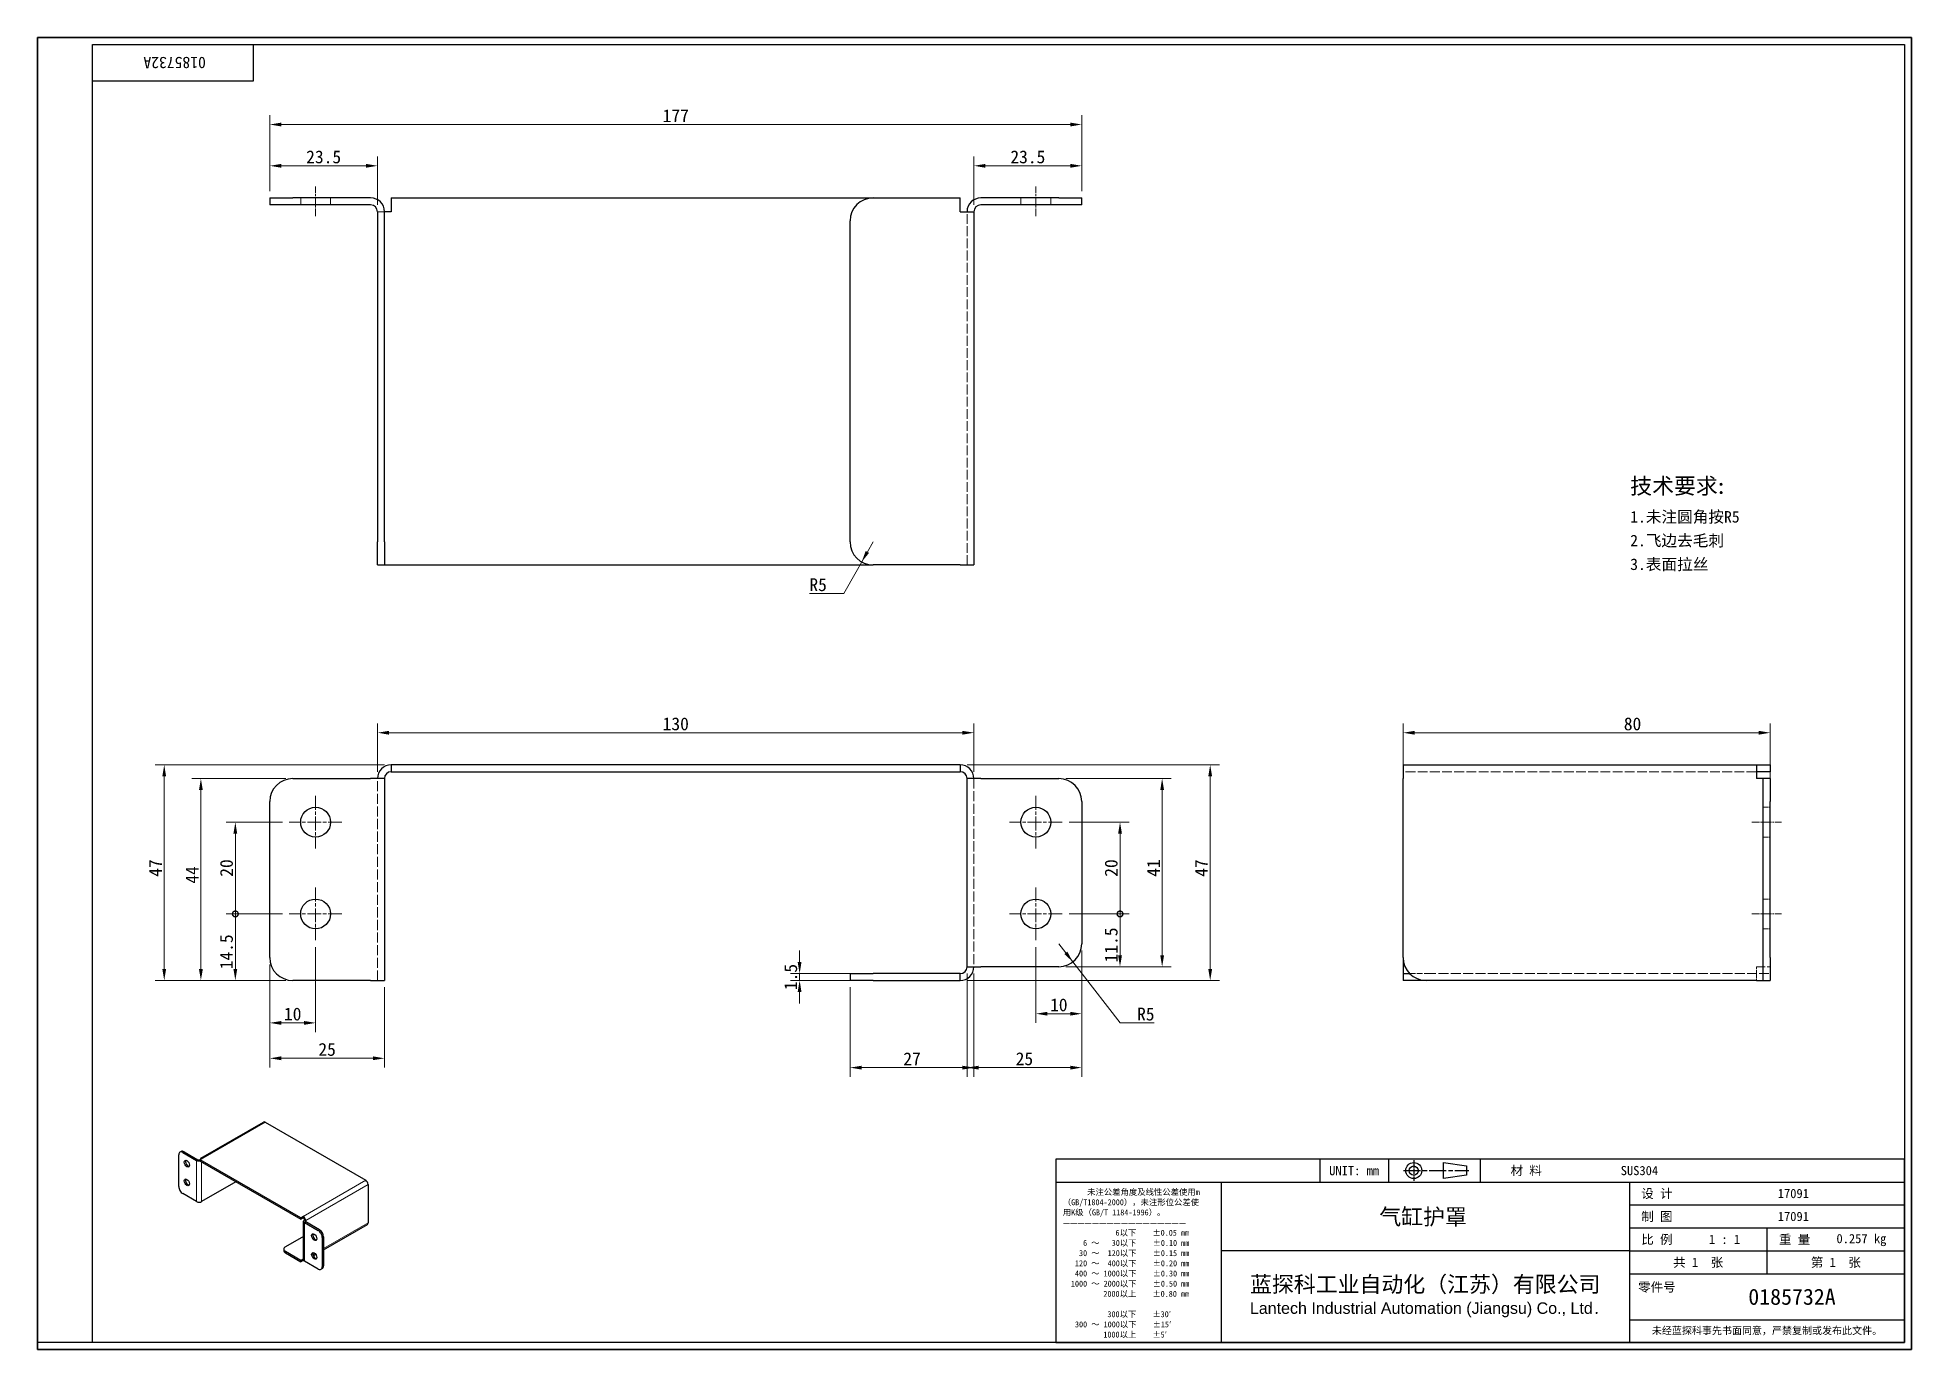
# Model space of a CAD drawing. Header units: millimetres. Extents: x 6 to 415, y 5 to 292.
import ezdxf
from ezdxf.enums import TextEntityAlignment as Align

# ---------------------------------------------------------------- set-up
doc = ezdxf.new("R2010")
doc.units = ezdxf.units.MM
doc.linetypes.add('CHAIN', pattern=[0.3543, 0.2362, -0.0295, 0.0591, -0.0295])
doc.linetypes.add('DASHED', pattern=[0.2067, 0.1654, -0.0413])
for name, color, linetype, lineweight in [('1', 7, 'Continuous', 18), ('可见 (ISO)', 7, 'Continuous', 25), ('可见窄的 (ISO)', 7, 'Continuous', 18), ('图框 (ISO)', 7, 'Continuous', 35), ('标题 (ISO)', 7, 'Continuous', 25)]:
    doc.layers.add(name, color=color, linetype=linetype, lineweight=lineweight)
for name, color, linetype, lineweight, true_color in [('中心标记 (ISO)', 1, 'CHAIN', 18, 0xff0000), ('中心线 (ISO)', 1, 'CHAIN', 18, 0xff0000), ('尺寸 (ISO)', 7, 'Continuous', 18, 0x008000), ('符号 (ISO)', 7, 'Continuous', 18, 0x008000), ('隐藏 (ISO)', 5, 'DASHED', 18, 0x0000ff)]:
    doc.layers.add(name, color=color, linetype=linetype, lineweight=lineweight, true_color=true_color)
doc.styles.add('文本样式164', font='SimSun.ttf')
doc.styles.add('文本样式165', font='SimSun.ttf')
doc.styles.add('文本样式74', font='SimSun.ttf')
doc.styles.add('最新国标', font='simfang.ttf')
doc.styles.add('注释文本 (ISO)', font='simfang.ttf')
doc.dimstyles.new('默认 (GB)', dxfattribs={"dimtxt": 2.8, "dimasz": 2.5, "dimexe": 2, "dimexo": 1.5, "dimgap": 0.5, "dimtad": 1, "dimtoh": 1, "dimdsep": 46, "dimtxsty": '最新国标', "dimcen": 0.09, "dimdle": 10, "dimclrd": 256, "dimclre": 256, "dimclrt": 256, "dimaunit": 1, "dimadec": 3, "dimazin": 2, "dimtfac": 0.535714, "dimtdec": 3, "dimtmove": 0, "dimatfit": 3, "dimfxl": 0, "dimtolj": 1, "dimlwd": -1, "dimlwe": -1, "dimarcsym": 0})

# ---------------------------------------------------------------- blocks, each defined once
blk = doc.blocks.new('图框 最新国标')
at = {"layer": '图框 (ISO)'}
for p, q in [((6, 7), (6, 291.5)), ((6, 291.5), (414.5, 291.5)), ((414.5, 291.5), (414.5, 5.5)), ((6, 7), (6, 5.5)), ((6, 7), (6, 5.5)), ((414.5, 5.5), (6, 5.5))]:
    blk.add_line(p, q, dxfattribs=at)
at = {"layer": '图框 (ISO)', "color": 7, "linetype": 'Continuous', "lineweight": 25}
for p, q in [((18, 290), (413, 290)), ((18, 7), (18, 290)), ((18, 290), (413, 290)), ((53, 290), (53, 282)), ((413, 290), (413, 7)), ((413, 290), (413, 7)), ((53, 282), (18, 282)), ((413, 7), (6, 7)), ((413, 7), (18, 7))]:
    blk.add_line(p, q, dxfattribs=at)
at = {"layer": '图框 (ISO)', "style": '文本样式74'}
blk.add_attdef('零件代号_001', (42.7, 287.25), '', height=2.5, rotation=180, dxfattribs=at)
blk = doc.blocks.new('标题栏 最新国标')
at = {"layer": '标题 (ISO)'}
for p, q in [((381.98, -183.84), (196.98, -183.84)), ((196.98, -183.84), (196.98, -223.84)), ((254.48, -183.84), (254.48, -188.84)), ((269.48, -183.84), (269.48, -188.84)), ((281.48, -188.09), (281.48, -184.59)), ((281.48, -184.59), (286.48, -185.34)), ((286.48, -187.34), (281.48, -188.09)), ((286.48, -185.34), (286.48, -187.34)), ((289.48, -183.84), (289.48, -188.84)), ((381.98, -223.84), (381.98, -183.84)), ((383.48, -183.84), (383.48, -225.34)), ((196.98, -188.84), (381.98, -188.84)), ((232.98, -188.84), (232.98, -223.84)), ((321.98, -188.84), (321.98, -223.84)), ((321.98, -193.84), (381.98, -193.84)), ((321.98, -198.84), (381.98, -198.84)), ((351.98, -198.84), (351.98, -208.84)), ((321.98, -203.84), (232.98, -203.84)), ((321.98, -203.84), (381.98, -203.84)), ((321.98, -208.84), (381.98, -208.84)), ((321.98, -218.84), (381.98, -218.84)), ((196.98, -223.84), (381.98, -223.84)), ((383.48, -225.34), (196.98, -225.34))]:
    blk.add_line(p, q, dxfattribs=at)
at = {"layer": '标题 (ISO)', "linetype": 'CHAIN', "ltscale": 15.834605}
blk.add_line((272.73, -186.34), (286.98, -186.34), dxfattribs=at)
at = {"layer": '标题 (ISO)', "linetype": 'CHAIN', "ltscale": 5.000333}
blk.add_line((274.98, -184.09), (274.98, -188.59), dxfattribs=at)
at = {"layer": '标题 (ISO)'}
for radius in [1.75, 1]:
    blk.add_circle((274.98, -186.34), radius, dxfattribs=at)
at = {"layer": '1', "style": '文本样式164'}
for s, p in [('UNIT: mm', (261.98, -186.34)), ('材 料', (299.48, -186.34)), ('设 计', (327.98, -191.34)), ('制 图', (327.98, -196.34)), ('比 例', (327.98, -201.34)), ('重 量', (357.98, -201.34)), ('共 1  张', (336.98, -206.34)), ('第 1  张', (366.98, -206.34))]:
    blk.add_text(s, height=2, dxfattribs=at).set_placement(p, align=Align.MIDDLE_CENTER)
at = {"layer": '标题 (ISO)', "style": '注释文本 (ISO)'}
for s, insert, char_height, attachment_point, line_spacing_factor in [('\\fSimSun|b0|i0;{\\H1.3000;      未注公差角度及线性公差使用m\\P}\\fSimSun|b0|i0;{\\H1.3000;（GB/T1804-2000），未注形位公差使\\P}\\fSimSun|b0|i0;{\\H1.3000;用K级（GB/T 1184-1996）。\\P}\\fSimSun|b0|i0;{\\H1.3000;—————————————————\\P}\\fSimSun|b0|i0;{\\H1.3000;             6以下    ±0.05 mm\\P}\\fSimSun|b0|i0;{\\H1.3000;     6 ～   30以下    ±0.10 mm\\P}\\fSimSun|b0|i0;{\\H1.3000;    30 ～  120以下    ±0.15 mm\\P}\\fSimSun|b0|i0;{\\H1.3000;   120 ～  400以下    ±0.20 mm\\P}\\fSimSun|b0|i0;{\\H1.3000;   400 ～ 1000以下    ±0.30 mm\\P}\\fSimSun|b0|i0;{\\H1.3000;  1000 ～ 2000以下    ±0.50 mm\\P}\\fSimSun|b0|i0;{\\H1.3000;          2000以上    ±0.80 mm\\P}\\fSimSun|b0|i0;{\\H1.3000;\\P}\\fSimSun|b0|i0;{\\H1.3000;           300以下    ±30′\\P}\\fSimSun|b0|i0;{\\H1.3000;   300 ～ 1000以下    ±15′\\P}\\fSimSun|b0|i0;{\\H1.3000;          1000以上    ±5′}', (198.48, -206.63), 1.3, 4, 1.023913), ('{\\fMicrosoft YaHei|b0|i0|c134|p34;\\H1.75x;蓝探科工业自动化（江苏）有限公司\\P\\fArial|b0|i0|c0|p34;\\H0.71429x;Lantech Industrial Automation (Jiangsu) Co., Ltd\\fFangSong|b0|i0|c134|p49;.\\H1.15195x; }', (277.48, -213.84), 2, 5, 0.978695)]:
    blk.add_mtext(s, dxfattribs=dict(at, insert=insert, char_height=char_height, attachment_point=attachment_point, line_spacing_factor=line_spacing_factor))
at = {"layer": '标题 (ISO)', "attachment_point": 5, "style": '注释文本 (ISO)'}
for s, insert, char_height in [('\\fFangSong|b0|i0;零件号', (327.98, -211.84), 2), ('\\fSimSun|b0|i0;{\\H1.6000;未经蓝探科事先书面同意，严禁复制或发布此文件。}', (351.98, -221.34), 1.6)]:
    blk.add_mtext(s, dxfattribs=dict(at, insert=insert, char_height=char_height))
at = {"layer": '标题 (ISO)'}
for tag, p, height, style in [('材料_001', (320.09, -187.33), 2, '注释文本 (ISO)'), ('设计人_001', (354.32, -192.33), 2, '注释文本 (ISO)'), ('库存编号_001', (267.46, -198.15), 3.5, '文本样式165'), ('设计人_001', (354.32, -197.33), 2, '注释文本 (ISO)'), ('视图比例_001', (339.32, -202.33), 2, '注释文本 (ISO)'), ('质量\\P3;_001', (367.12, -202.16), 2, '注释文本 (ISO)'), ('零件代号_001', (347.9, -215.59), 3.5, '文本样式165')]:
    blk.add_attdef(tag, p, '', height=height, dxfattribs=dict(at, style=style))
blk = doc.blocks.new('*D5')
at = {"layer": 'Defpoints', "color": 0, "transparency": 16777216}
for p in [(80.13, 263.53), (56.63, 256.53), (80.13, 253.53)]:
    blk.add_point(p, dxfattribs=at)
at = {"layer": '尺寸 (ISO)', "color": 116, "true_color": 0x00803f, "transparency": 16777216}
for p, q in [((56.63, 258.03), (56.63, 265.53)), ((80.13, 255.03), (80.13, 265.53)), ((59.13, 263.53), (77.63, 263.53))]:
    blk.add_line(p, q, dxfattribs=at)
for points in [[(59.13, 263.94), (59.13, 263.11), (56.63, 263.53)], [(77.63, 263.94), (77.63, 263.11), (80.13, 263.53)]]:
    blk.add_solid(points, dxfattribs=at)
at = {"layer": '尺寸 (ISO)', "transparency": 16777216, "insert": (68.38, 265.45), "char_height": 2.8, "attachment_point": 5, "style": '最新国标'}
blk.add_mtext('\\A1;23.5', dxfattribs=at)
blk = doc.blocks.new('*D6')
at = {"layer": 'Defpoints', "color": 0, "transparency": 16777216}
for p in [(233.63, 263.53), (210.13, 253.53), (233.63, 256.53)]:
    blk.add_point(p, dxfattribs=at)
at = {"layer": '尺寸 (ISO)', "color": 116, "true_color": 0x00803f, "transparency": 16777216}
for p, q in [((210.13, 255.03), (210.13, 265.53)), ((233.63, 258.03), (233.63, 265.53)), ((212.63, 263.53), (231.13, 263.53))]:
    blk.add_line(p, q, dxfattribs=at)
for points in [[(212.63, 263.94), (212.63, 263.11), (210.13, 263.53)], [(231.13, 263.94), (231.13, 263.11), (233.63, 263.53)]]:
    blk.add_solid(points, dxfattribs=at)
at = {"layer": '尺寸 (ISO)', "transparency": 16777216, "insert": (221.88, 265.45), "char_height": 2.8, "attachment_point": 5, "style": '最新国标'}
blk.add_mtext('\\A1;23.5', dxfattribs=at)
blk = doc.blocks.new('*D7')
at = {"layer": 'Defpoints', "color": 0, "transparency": 16777216}
for p in [(233.63, 272.53), (56.63, 256.53), (233.63, 256.53)]:
    blk.add_point(p, dxfattribs=at)
at = {"layer": '尺寸 (ISO)', "color": 116, "true_color": 0x00803f, "transparency": 16777216}
for p, q in [((56.63, 258.03), (56.63, 274.53)), ((233.63, 258.03), (233.63, 274.53)), ((59.13, 272.53), (231.13, 272.53))]:
    blk.add_line(p, q, dxfattribs=at)
for points in [[(59.13, 272.94), (59.13, 272.11), (56.63, 272.53)], [(231.13, 272.94), (231.13, 272.11), (233.63, 272.53)]]:
    blk.add_solid(points, dxfattribs=at)
at = {"layer": '尺寸 (ISO)', "transparency": 16777216, "insert": (145.13, 274.44), "char_height": 2.8, "attachment_point": 5, "style": '最新国标'}
blk.add_mtext('\\A1;177', dxfattribs=at)
blk = doc.blocks.new('*D8')
at = {"layer": 'Defpoints', "color": 0, "transparency": 16777216}
for p in [(56.63, 90.95), (81.63, 85.95), (81.63, 68.98)]:
    blk.add_point(p, dxfattribs=at)
at = {"layer": '尺寸 (ISO)', "color": 116, "true_color": 0x00803f, "transparency": 16777216}
for p, q in [((56.63, 89.45), (56.63, 66.98)), ((81.63, 84.45), (81.63, 66.98)), ((59.13, 68.98), (79.13, 68.98))]:
    blk.add_line(p, q, dxfattribs=at)
for points in [[(59.13, 69.4), (59.13, 68.57), (56.63, 68.98)], [(79.13, 69.4), (79.13, 68.57), (81.63, 68.98)]]:
    blk.add_solid(points, dxfattribs=at)
at = {"layer": '尺寸 (ISO)', "transparency": 16777216, "insert": (69.13, 70.9), "char_height": 2.8, "attachment_point": 5, "style": '最新国标'}
blk.add_mtext('\\A1;25', dxfattribs=at)
blk = doc.blocks.new('*D9')
at = {"layer": 'Defpoints', "color": 0, "transparency": 16777216}
for p in [(61.63, 129.95), (41.62, 85.95), (61.63, 85.95)]:
    blk.add_point(p, dxfattribs=at)
at = {"layer": '尺寸 (ISO)', "color": 116, "true_color": 0x00803f, "transparency": 16777216}
for p, q in [((60.13, 129.95), (39.62, 129.95)), ((41.62, 127.45), (41.62, 88.45)), ((60.13, 85.95), (39.62, 85.95))]:
    blk.add_line(p, q, dxfattribs=at)
for points in [[(41.2, 127.45), (42.04, 127.45), (41.62, 129.95)], [(41.2, 88.45), (42.04, 88.45), (41.62, 85.95)]]:
    blk.add_solid(points, dxfattribs=at)
at = {"layer": '尺寸 (ISO)', "transparency": 16777216, "insert": (39.72, 108.95), "char_height": 2.8, "attachment_point": 5, "rotation": 90, "style": '最新国标'}
blk.add_mtext('\\A1;44', dxfattribs=at)
blk = doc.blocks.new('*D10')
at = {"layer": 'Defpoints', "color": 0, "transparency": 16777216}
for p in [(83.13, 132.95), (33.63, 85.95), (61.63, 85.95)]:
    blk.add_point(p, dxfattribs=at)
at = {"layer": '尺寸 (ISO)', "color": 116, "true_color": 0x00803f, "transparency": 16777216}
for p, q in [((81.63, 132.95), (31.63, 132.95)), ((33.63, 130.45), (33.63, 88.45)), ((60.13, 85.95), (31.63, 85.95))]:
    blk.add_line(p, q, dxfattribs=at)
for points in [[(33.21, 130.45), (34.04, 130.45), (33.63, 132.95)], [(33.21, 88.45), (34.04, 88.45), (33.63, 85.95)]]:
    blk.add_solid(points, dxfattribs=at)
at = {"layer": '尺寸 (ISO)', "transparency": 16777216, "insert": (31.71, 110.45), "char_height": 2.8, "attachment_point": 5, "rotation": 90, "style": '最新国标'}
blk.add_mtext('\\A1;47', dxfattribs=at)
blk = doc.blocks.new('*D11')
at = {"layer": 'Defpoints', "color": 0, "transparency": 16777216}
for p in [(210.13, 139.95), (80.13, 129.95), (210.13, 129.95)]:
    blk.add_point(p, dxfattribs=at)
at = {"layer": '尺寸 (ISO)', "color": 116, "true_color": 0x00803f, "transparency": 16777216}
for p, q in [((80.13, 131.45), (80.13, 141.95)), ((82.63, 139.95), (207.63, 139.95)), ((210.13, 131.45), (210.13, 141.95))]:
    blk.add_line(p, q, dxfattribs=at)
for points in [[(82.63, 140.36), (82.63, 139.53), (80.13, 139.95)], [(207.63, 140.36), (207.63, 139.53), (210.13, 139.95)]]:
    blk.add_solid(points, dxfattribs=at)
at = {"layer": '尺寸 (ISO)', "transparency": 16777216, "insert": (145.13, 141.86), "char_height": 2.8, "attachment_point": 5, "style": '最新国标'}
blk.add_mtext('\\A1;130', dxfattribs=at)
blk = doc.blocks.new('_DotSmall')
at = {"color": 0, "linetype": 'ByBlock', "const_width": 0.5}
blk.add_lwpolyline([(-0.0625, 0, 1), (0.0625, 0, 1)], format="xyb", close=True, dxfattribs=at)
blk = doc.blocks.new('*D12')
at = {"layer": 'Defpoints', "color": 0, "transparency": 16777216}
for p in [(49.13, 100.45), (60.88, 100.45), (61.63, 85.95)]:
    blk.add_point(p, dxfattribs=at)
at = {"layer": '尺寸 (ISO)', "color": 116, "true_color": 0x00803f, "transparency": 16777216}
for p, q in [((59.38, 100.45), (47.13, 100.45)), ((49.13, 88.45), (49.13, 100.45)), ((60.13, 85.95), (47.13, 85.95))]:
    blk.add_line(p, q, dxfattribs=at)
blk.add_solid([(48.71, 88.45), (49.54, 88.45), (49.13, 85.95)], dxfattribs=at)
at = {"layer": '尺寸 (ISO)', "color": 116, "true_color": 0x00803f, "transparency": 16777216, "xscale": 2.5, "yscale": 2.5, "zscale": 2.5, "rotation": 90}
blk.add_blockref('_DotSmall', (49.13, 100.45), dxfattribs=at)
at = {"layer": '尺寸 (ISO)', "transparency": 16777216, "insert": (47.2, 92.19), "char_height": 2.8, "attachment_point": 5, "rotation": 90, "style": '最新国标'}
blk.add_mtext('\\A1;14.5', dxfattribs=at)
blk = doc.blocks.new('*D14')
at = {"layer": 'Defpoints', "color": 0, "transparency": 16777216}
for p in [(49.13, 120.45), (60.88, 120.45), (60.88, 100.45)]:
    blk.add_point(p, dxfattribs=at)
at = {"layer": '尺寸 (ISO)', "color": 116, "true_color": 0x00803f, "transparency": 16777216}
for p, q in [((59.38, 120.45), (47.13, 120.45)), ((49.13, 100.45), (49.13, 117.95)), ((59.38, 100.45), (47.13, 100.45))]:
    blk.add_line(p, q, dxfattribs=at)
blk.add_solid([(48.71, 117.95), (49.54, 117.95), (49.13, 120.45)], dxfattribs=at)
at = {"layer": '尺寸 (ISO)', "color": 116, "true_color": 0x00803f, "transparency": 16777216, "xscale": 2.5, "yscale": 2.5, "zscale": 2.5, "rotation": 270}
blk.add_blockref('_DotSmall', (49.13, 100.45), dxfattribs=at)
at = {"layer": '尺寸 (ISO)', "transparency": 16777216, "insert": (47.21, 110.46), "char_height": 2.8, "attachment_point": 5, "rotation": 90, "style": '最新国标'}
blk.add_mtext('\\A1;20', dxfattribs=at)
blk = doc.blocks.new('*D15')
at = {"layer": 'Defpoints', "color": 0, "transparency": 16777216}
for p in [(229.38, 100.45), (241.97, 100.45), (228.63, 88.95)]:
    blk.add_point(p, dxfattribs=at)
at = {"layer": '尺寸 (ISO)', "color": 116, "true_color": 0x00803f, "transparency": 16777216}
for p, q in [((230.88, 100.45), (243.97, 100.45)), ((241.97, 91.45), (241.97, 100.45)), ((230.13, 88.95), (243.97, 88.95))]:
    blk.add_line(p, q, dxfattribs=at)
blk.add_solid([(241.55, 91.45), (242.39, 91.45), (241.97, 88.95)], dxfattribs=at)
at = {"layer": '尺寸 (ISO)', "color": 116, "true_color": 0x00803f, "transparency": 16777216, "xscale": 2.5, "yscale": 2.5, "zscale": 2.5, "rotation": 90}
blk.add_blockref('_DotSmall', (241.97, 100.45), dxfattribs=at)
at = {"layer": '尺寸 (ISO)', "transparency": 16777216, "insert": (240.05, 93.69), "char_height": 2.8, "attachment_point": 5, "rotation": 90, "style": '最新国标'}
blk.add_mtext('\\A1;11.5', dxfattribs=at)
blk = doc.blocks.new('*D16')
at = {"layer": 'Defpoints', "color": 0, "transparency": 16777216}
for p in [(229.38, 120.45), (241.97, 120.45), (229.38, 100.45)]:
    blk.add_point(p, dxfattribs=at)
at = {"layer": '尺寸 (ISO)', "color": 116, "true_color": 0x00803f, "transparency": 16777216}
for p, q in [((230.88, 120.45), (243.97, 120.45)), ((241.97, 100.45), (241.97, 117.95)), ((230.88, 100.45), (243.97, 100.45))]:
    blk.add_line(p, q, dxfattribs=at)
blk.add_solid([(241.55, 117.95), (242.39, 117.95), (241.97, 120.45)], dxfattribs=at)
at = {"layer": '尺寸 (ISO)', "color": 116, "true_color": 0x00803f, "transparency": 16777216, "xscale": 2.5, "yscale": 2.5, "zscale": 2.5, "rotation": 270}
blk.add_blockref('_DotSmall', (241.97, 100.45), dxfattribs=at)
at = {"layer": '尺寸 (ISO)', "transparency": 16777216, "insert": (240.05, 110.46), "char_height": 2.8, "attachment_point": 5, "rotation": 90, "style": '最新国标'}
blk.add_mtext('\\A1;20', dxfattribs=at)
blk = doc.blocks.new('*D17')
at = {"layer": 'Defpoints', "color": 0, "transparency": 16777216}
for p in [(228.63, 129.95), (228.63, 88.95), (251.15, 88.95)]:
    blk.add_point(p, dxfattribs=at)
at = {"layer": '尺寸 (ISO)', "color": 116, "true_color": 0x00803f, "transparency": 16777216}
for p, q in [((230.13, 129.95), (253.15, 129.95)), ((251.15, 127.45), (251.15, 91.45)), ((230.13, 88.95), (253.15, 88.95))]:
    blk.add_line(p, q, dxfattribs=at)
for points in [[(250.74, 127.45), (251.57, 127.45), (251.15, 129.95)], [(250.74, 91.45), (251.57, 91.45), (251.15, 88.95)]]:
    blk.add_solid(points, dxfattribs=at)
at = {"layer": '尺寸 (ISO)', "transparency": 16777216, "insert": (249.25, 110.45), "char_height": 2.8, "attachment_point": 5, "rotation": 90, "style": '最新国标'}
blk.add_mtext('\\A1;41', dxfattribs=at)
blk = doc.blocks.new('*D18')
at = {"layer": 'Defpoints', "color": 0, "transparency": 16777216}
for p in [(207.13, 132.95), (207.13, 85.95), (261.63, 85.95)]:
    blk.add_point(p, dxfattribs=at)
at = {"layer": '尺寸 (ISO)', "color": 116, "true_color": 0x00803f, "transparency": 16777216}
for p, q in [((208.63, 132.95), (263.63, 132.95)), ((261.63, 130.45), (261.63, 88.45)), ((208.63, 85.95), (263.63, 85.95))]:
    blk.add_line(p, q, dxfattribs=at)
for points in [[(261.21, 130.45), (262.04, 130.45), (261.63, 132.95)], [(261.21, 88.45), (262.04, 88.45), (261.63, 85.95)]]:
    blk.add_solid(points, dxfattribs=at)
at = {"layer": '尺寸 (ISO)', "transparency": 16777216, "insert": (259.71, 110.45), "char_height": 2.8, "attachment_point": 5, "rotation": 90, "style": '最新国标'}
blk.add_mtext('\\A1;47', dxfattribs=at)
blk = doc.blocks.new('*D19')
at = {"layer": 'Defpoints', "color": 0, "transparency": 16777216}
for p in [(66.63, 94.7), (56.63, 90.95), (66.63, 76.7)]:
    blk.add_point(p, dxfattribs=at)
at = {"layer": '尺寸 (ISO)', "color": 116, "true_color": 0x00803f, "transparency": 16777216}
for p, q in [((66.63, 93.2), (66.63, 74.7)), ((56.63, 89.45), (56.63, 74.7)), ((59.13, 76.7), (64.13, 76.7))]:
    blk.add_line(p, q, dxfattribs=at)
for points in [[(59.13, 77.11), (59.13, 76.28), (56.63, 76.7)], [(64.13, 77.11), (64.13, 76.28), (66.63, 76.7)]]:
    blk.add_solid(points, dxfattribs=at)
at = {"layer": '尺寸 (ISO)', "transparency": 16777216, "insert": (61.63, 78.61), "char_height": 2.8, "attachment_point": 5, "style": '最新国标'}
blk.add_mtext('\\A1;10', dxfattribs=at)
blk = doc.blocks.new('*D20')
at = {"layer": 'Defpoints', "color": 0, "transparency": 16777216}
for p in [(223.63, 94.7), (233.63, 93.95), (233.63, 78.7)]:
    blk.add_point(p, dxfattribs=at)
at = {"layer": '尺寸 (ISO)', "color": 116, "true_color": 0x00803f, "transparency": 16777216}
for p, q in [((223.63, 93.2), (223.63, 76.7)), ((233.63, 92.45), (233.63, 76.7)), ((226.13, 78.7), (231.13, 78.7))]:
    blk.add_line(p, q, dxfattribs=at)
for points in [[(226.13, 79.11), (226.13, 78.28), (223.63, 78.7)], [(231.13, 79.11), (231.13, 78.28), (233.63, 78.7)]]:
    blk.add_solid(points, dxfattribs=at)
at = {"layer": '尺寸 (ISO)', "transparency": 16777216, "insert": (228.63, 80.61), "char_height": 2.8, "attachment_point": 5, "style": '最新国标'}
blk.add_mtext('\\A1;10', dxfattribs=at)
blk = doc.blocks.new('*D21')
at = {"layer": 'Defpoints', "color": 0, "transparency": 16777216}
for p in [(233.63, 93.95), (208.63, 88.95), (233.63, 66.95)]:
    blk.add_point(p, dxfattribs=at)
at = {"layer": '尺寸 (ISO)', "color": 116, "true_color": 0x00803f, "transparency": 16777216}
for p, q in [((233.63, 92.45), (233.63, 64.95)), ((208.63, 87.45), (208.63, 64.95)), ((211.13, 66.95), (231.13, 66.95))]:
    blk.add_line(p, q, dxfattribs=at)
for points in [[(211.13, 67.36), (211.13, 66.53), (208.63, 66.95)], [(231.13, 67.36), (231.13, 66.53), (233.63, 66.95)]]:
    blk.add_solid(points, dxfattribs=at)
at = {"layer": '尺寸 (ISO)', "transparency": 16777216, "insert": (221.13, 68.86), "char_height": 2.8, "attachment_point": 5, "style": '最新国标'}
blk.add_mtext('\\A1;25', dxfattribs=at)
blk = doc.blocks.new('*D22')
at = {"layer": 'Defpoints', "color": 0, "transparency": 16777216}
for p in [(183.13, 85.95), (210.13, 88.95), (210.13, 66.95)]:
    blk.add_point(p, dxfattribs=at)
at = {"layer": '尺寸 (ISO)', "color": 116, "true_color": 0x00803f, "transparency": 16777216}
for p, q in [((210.13, 87.45), (210.13, 64.95)), ((183.13, 84.45), (183.13, 64.95)), ((185.63, 66.95), (207.63, 66.95))]:
    blk.add_line(p, q, dxfattribs=at)
for points in [[(185.63, 67.36), (185.63, 66.53), (183.13, 66.95)], [(207.63, 67.36), (207.63, 66.53), (210.13, 66.95)]]:
    blk.add_solid(points, dxfattribs=at)
at = {"layer": '尺寸 (ISO)', "transparency": 16777216, "insert": (196.63, 68.86), "char_height": 2.8, "attachment_point": 5, "style": '最新国标'}
blk.add_mtext('\\A1;27', dxfattribs=at)
blk = doc.blocks.new('*D23')
at = {"layer": 'Defpoints', "color": 0, "transparency": 16777216}
for p in [(383.69, 139.95), (303.69, 129.95), (383.69, 124.95)]:
    blk.add_point(p, dxfattribs=at)
at = {"layer": '尺寸 (ISO)', "color": 116, "true_color": 0x00803f, "transparency": 16777216}
for p, q in [((303.69, 131.45), (303.69, 141.95)), ((306.19, 139.95), (381.19, 139.95)), ((383.69, 126.45), (383.69, 141.95))]:
    blk.add_line(p, q, dxfattribs=at)
for points in [[(306.19, 140.36), (306.19, 139.53), (303.69, 139.95)], [(381.19, 140.36), (381.19, 139.53), (383.69, 139.95)]]:
    blk.add_solid(points, dxfattribs=at)
at = {"layer": '尺寸 (ISO)', "transparency": 16777216, "insert": (353.69, 141.86), "char_height": 2.8, "attachment_point": 5, "style": '最新国标'}
blk.add_mtext('\\A1;80', dxfattribs=at)
blk = doc.blocks.new('*D24')
at = {"layer": 'Defpoints', "color": 0, "transparency": 16777216}
for p in [(228.63, 93.95), (231.69, 89.99)]:
    blk.add_point(p, dxfattribs=at)
at = {"layer": '尺寸 (ISO)', "color": 116, "true_color": 0x00803f, "transparency": 16777216}
for p, q in [((228.63, 93.95), (231.69, 89.99)), ((230.16, 91.97), (228.63, 93.95)), ((231.69, 89.99), (233.22, 88.02)), ((241.99, 76.7), (233.22, 88.02)), ((249.44, 76.7), (241.99, 76.7))]:
    blk.add_line(p, q, dxfattribs=at)
blk.add_solid([(230.49, 92.22), (229.83, 91.71), (231.69, 89.99)], dxfattribs=at)
at = {"layer": '尺寸 (ISO)', "transparency": 16777216, "insert": (247.59, 78.61), "char_height": 2.8, "attachment_point": 5, "style": '最新国标'}
blk.add_mtext('\\A1;R5', dxfattribs=at)
blk = doc.blocks.new('*D25')
at = {"layer": 'Defpoints', "color": 0, "transparency": 16777216}
for p in [(188.13, 181.53), (185.66, 177.18)]:
    blk.add_point(p, dxfattribs=at)
at = {"layer": '尺寸 (ISO)', "color": 116, "true_color": 0x00803f, "transparency": 16777216}
for p, q in [((188.13, 181.53), (185.66, 177.18)), ((186.89, 179.35), (188.13, 181.53)), ((185.66, 177.18), (184.43, 175)), ((181.75, 170.28), (184.43, 175)), ((174.3, 170.28), (181.75, 170.28))]:
    blk.add_line(p, q, dxfattribs=at)
blk.add_solid([(186.53, 179.56), (187.26, 179.15), (185.66, 177.18)], dxfattribs=at)
at = {"layer": '尺寸 (ISO)', "transparency": 16777216, "insert": (176.16, 172.2), "char_height": 2.8, "attachment_point": 5, "style": '最新国标'}
blk.add_mtext('\\A1;R5', dxfattribs=at)
blk = doc.blocks.new('*D26')
at = {"layer": 'Defpoints', "color": 0, "transparency": 16777216}
for p in [(172.13, 85.95), (188.13, 87.45), (188.13, 85.95)]:
    blk.add_point(p, dxfattribs=at)
at = {"layer": '尺寸 (ISO)', "color": 116, "true_color": 0x00803f, "transparency": 16777216}
for p, q in [((172.13, 89.95), (172.13, 92.45)), ((186.63, 87.45), (170.13, 87.45)), ((186.63, 85.95), (170.13, 85.95)), ((172.13, 87.45), (172.13, 85.95)), ((172.13, 83.45), (172.13, 80.95))]:
    blk.add_line(p, q, dxfattribs=at)
for points in [[(171.71, 89.95), (172.54, 89.95), (172.13, 87.45)], [(171.71, 83.45), (172.54, 83.45), (172.13, 85.95)]]:
    blk.add_solid(points, dxfattribs=at)
at = {"layer": '尺寸 (ISO)', "transparency": 16777216, "insert": (170.2, 86.7), "char_height": 2.8, "attachment_point": 5, "rotation": 90, "style": '最新国标'}
blk.add_mtext('\\A1;1.5', dxfattribs=at)

msp = doc.modelspace()

# ---------------------------------------------------------------- linework, layer by layer
at = {"layer": '中心标记 (ISO)', "ltscale": 12.778786}
for p, q in [((66.6252, 126.1961), (66.6252, 114.6961)), ((223.6252, 126.1961), (223.6252, 114.6961)), ((72.3752, 120.4461), (60.8752, 120.4461)), ((229.3752, 120.4461), (217.8752, 120.4461)), ((66.6252, 106.1961), (66.6252, 94.6961)), ((223.6252, 106.1961), (223.6252, 94.6961)), ((72.3752, 100.4461), (60.8752, 100.4461)), ((229.3752, 100.4461), (217.8752, 100.4461))]:
    msp.add_line(p, q, dxfattribs=at)
at = {"layer": '中心线 (ISO)', "ltscale": 7.222748}
for p, q in [((66.6252, 252.5257), (66.6252, 259.0257)), ((223.6252, 252.5257), (223.6252, 259.0257)), ((379.6894, 120.4461), (386.1894, 120.4461)), ((379.6894, 100.4461), (386.1894, 100.4461))]:
    msp.add_line(p, q, dxfattribs=at)
at = {"layer": '可见 (ISO)'}
for p, q in [((56.6252, 256.5257), (61.6252, 256.5257)), ((56.6252, 256.5257), (56.6252, 255.0257)), ((61.6252, 255.0257), (56.6252, 255.0257)), ((78.6252, 256.5257), (61.6252, 256.5257)), ((78.6252, 255.0257), (61.6252, 255.0257)), ((80.1252, 253.5257), (80.1252, 181.5257)), ((81.6252, 181.5257), (81.6252, 253.5257)), ((83.1252, 253.5257), (81.6252, 253.5257)), ((83.1252, 256.5257), (188.1252, 256.5257)), ((83.1252, 256.5257), (83.1252, 253.5257)), ((188.1252, 256.5257), (207.1252, 256.5257)), ((207.1252, 253.5257), (207.1252, 256.5257)), ((207.1252, 253.5257), (210.1252, 253.5257)), ((210.1252, 253.5257), (210.1252, 176.5257)), ((228.6252, 256.5257), (211.6252, 256.5257)), ((228.6252, 255.0257), (211.6252, 255.0257)), ((228.6252, 256.5257), (233.6252, 256.5257)), ((233.6252, 255.0257), (228.6252, 255.0257)), ((233.6252, 255.0257), (233.6252, 256.5257)), ((183.1252, 181.5257), (183.1252, 251.5257)), ((80.1252, 176.5257), (80.1252, 181.5257)), ((81.6252, 181.5257), (81.6252, 176.5257)), ((80.1252, 176.5257), (81.6252, 176.5257)), ((81.6252, 176.5257), (83.1252, 176.5257)), ((83.1252, 176.5257), (188.1252, 176.5257)), ((207.1252, 176.5257), (188.1252, 176.5257)), ((207.1252, 176.5257), (210.1252, 176.5257)), ((83.1252, 132.9461), (83.1252, 131.4461)), ((207.1252, 132.9461), (83.1252, 132.9461)), ((83.1252, 131.4461), (207.1252, 131.4461)), ((207.1252, 132.9461), (207.1252, 131.4461)), ((303.6894, 132.9461), (380.6894, 132.9461)), ((303.6894, 132.9461), (303.6894, 129.9461)), ((380.6894, 132.9461), (383.6894, 132.9461)), ((380.6894, 132.9461), (380.6894, 129.9461)), ((383.6894, 131.4461), (380.6894, 131.4461)), ((383.6894, 132.9461), (383.6894, 131.4461)), ((61.6252, 129.9461), (78.6252, 129.9461)), ((81.6252, 129.9461), (78.6252, 129.9461)), ((81.6252, 129.9461), (81.6252, 85.9461)), ((211.6252, 129.9461), (208.6252, 129.9461)), ((208.6252, 88.9461), (208.6252, 129.9461)), ((211.6252, 129.9461), (228.6252, 129.9461)), ((303.6894, 90.9461), (303.6894, 129.9461)), ((382.1894, 129.9461), (380.6894, 129.9461)), ((382.1894, 124.9461), (382.1894, 129.9461)), ((383.6894, 129.9461), (382.1894, 129.9461)), ((383.6894, 129.9461), (383.6894, 124.9461)), ((56.6252, 90.9461), (56.6252, 124.9461)), ((233.6252, 124.9461), (233.6252, 93.9461)), ((382.1894, 90.9461), (382.1894, 124.9461)), ((383.6894, 90.9461), (383.6894, 124.9461)), ((303.6894, 90.9461), (303.6894, 88.9461)), ((382.1894, 85.9461), (382.1894, 90.9461)), ((383.6894, 90.9461), (383.6894, 85.9461)), ((78.6252, 85.9461), (61.6252, 85.9461)), ((78.6252, 85.9461), (81.6252, 85.9461)), ((183.1252, 87.4461), (188.1252, 87.4461)), ((183.1252, 87.4461), (183.1252, 85.9461)), ((188.1252, 85.9461), (183.1252, 85.9461)), ((207.1252, 87.4461), (188.1252, 87.4461)), ((188.1252, 85.9461), (207.1252, 85.9461)), ((207.1252, 85.9461), (207.1252, 87.4461)), ((208.6252, 88.9461), (211.6252, 88.9461)), ((228.6252, 88.9461), (211.6252, 88.9461)), ((303.6894, 88.9461), (303.6894, 87.4461)), ((303.6894, 87.4461), (305.1187, 87.4461)), ((303.6894, 87.4461), (303.6894, 85.9461)), ((308.6894, 85.9461), (303.6894, 85.9461)), ((380.6894, 85.9461), (308.6894, 85.9461)), ((380.6894, 85.9461), (382.1894, 85.9461)), ((382.1894, 85.9461), (383.6894, 85.9461)), ((41.6373, 47.2231), (55.2491, 55.0818)), ((55.6241, 55.0447), (77.5444, 42.389)), ((36.7974, 41.0112), (36.7974, 47.9514)), ((37.3214, 48.6767), (37.0563, 48.5236)), ((37.6813, 48.4617), (40.6865, 46.7266)), ((37.9464, 48.6148), (40.9516, 46.8797)), ((42.0123, 47.1859), (41.482, 46.8797)), ((63.4023, 34.224), (41.482, 46.8797)), ((41.482, 46.8797), (41.482, 46.5735)), ((41.482, 46.5735), (63.4023, 33.9178)), ((49.2601, 42.0828), (41.7471, 37.7452)), ((78.0747, 41.4704), (78.0747, 33.1013)), ((40.6865, 37.7452), (37.6813, 39.4802)), ((63.9326, 34.5302), (63.4023, 34.224)), ((63.4023, 34.224), (63.4023, 33.9178)), ((63.4023, 33.9178), (63.9326, 34.224)), ((63.9326, 34.224), (63.9326, 34.5302)), ((63.9781, 25.0895), (63.9781, 33.4586)), ((64.4629, 33.6117), (64.1978, 33.7647)), ((64.1978, 33.1524), (67.203, 31.4173)), ((67.4681, 31.5704), (64.4629, 33.3055)), ((68.352, 27.2343), (77.9194, 32.758)), ((63.9781, 30.1678), (60.0435, 27.8962)), ((68.0869, 29.8864), (68.0869, 23.5585)), ((68.352, 30.0395), (68.352, 23.7116)), ((59.6774, 27.3859), (59.6774, 27.0797)), ((63.4023, 24.9364), (60.0435, 26.8756)), ((60.0435, 26.5694), (63.4023, 24.6302)), ((63.4023, 24.9364), (63.9326, 25.2426)), ((63.4023, 24.6302), (63.4023, 24.9364)), ((63.9326, 24.9364), (63.4023, 24.6302)), ((63.9326, 25.2426), (63.9326, 24.9364)), ((67.203, 23.0482), (64.1978, 24.7833)), ((66.1166, 25.9437), (66.6528, 26.2533)), ((68.0931, 23.1394), (67.828, 22.9863))]:
    msp.add_line(p, q, dxfattribs=at)
for centre in [(66.6252, 120.4461), (223.6252, 120.4461), (66.6252, 100.4461), (223.6252, 100.4461)]:
    msp.add_circle(centre, 3.25, dxfattribs=at)
for centre, radius, start, end in [((78.6252, 253.5257), 3, 0, 90), ((78.6252, 253.5257), 1.5, 0, 90), ((188.1252, 251.5257), 5, 90, 180), ((211.6252, 253.5257), 3, 90, 180), ((211.6252, 253.5257), 1.5, 90, 180), ((188.1252, 181.5257), 5, 180, 270), ((83.1252, 129.9461), 3, 90, 180), ((83.1252, 129.9461), 1.5, 90, 180), ((207.1252, 129.9461), 3, 0, 90), ((207.1252, 129.9461), 1.5, 0, 90), ((61.6252, 124.9461), 5, 90, 180), ((228.6252, 124.9461), 5, 0, 90), ((61.6252, 90.9461), 5, 180, 270), ((228.6252, 93.9461), 5, 270, 0), ((308.6894, 90.9461), 5, 180, 270), ((207.1252, 88.9461), 3, 270, 0), ((207.1252, 88.9461), 1.5, 270, 0)]:
    msp.add_arc(centre, radius, start, end, dxfattribs=at)
for centre, major_axis, start_param, end_param in [((55.6241, 54.4323), (-0.375, 0.6495), 5.49778714, 6.28318531), ((37.6813, 47.4411), (-0.625, 1.0825), 5.49778714, 7.06858347), ((37.9464, 47.5942), (-0.625, 1.0825), 5.49778714, 6.28318531), ((38.8303, 46.1653), (-0.4063, 0.7036), 0.33244695, 2.8091457), ((41.2168, 47.0328), (0.75, 0), 3.92699082, 5.0737561), ((41.2168, 47.0328), (0.375, 0), 3.92699082, 5.49778714), ((42.0123, 46.5735), (-0.375, 0.6495), 5.49778714, 7.06858347), ((37.6813, 40.5008), (-0.625, 1.0825), 0.78539816, 2.35619449), ((38.8303, 42.0828), (-0.4063, 0.7036), 0.33244695, 2.8091457), ((77.5444, 41.7766), (0.375, -0.6495), 0.78539816, 2.35619449), ((41.2168, 38.0514), (-0.75, 0), 0.78539816, 2.35619449), ((63.9326, 33.9178), (0.375, -0.6495), 0.78539816, 2.35619449), ((63.9326, 33.9178), (-0.1875, 0.3248), 3.92699082, 5.49778714), ((64.7281, 33.4586), (-0.75, 0), 5.49778714, 7.06858347), ((64.7281, 33.4586), (-0.375, 0), 5.49778714, 7.06858347), ((77.5444, 33.4075), (0.375, -0.6495), 0, 0.78539816), ((66.5843, 30.1415), (-0.4062, 0.7036), 0.33244695, 2.8091457), ((67.203, 30.3967), (0.625, -1.0825), 0.78539816, 2.35619449), ((67.4681, 30.5498), (-0.625, 1.0825), 3.92699082, 5.49778714), ((60.9274, 27.3859), (-1.25, 0), 5.49778714, 7.06858347), ((60.9274, 27.0797), (-1.25, 0), 0, 0.78539816), ((63.9326, 25.5488), (0.1875, -0.3248), 5.49778714, 5.67021314), ((63.9326, 25.5488), (-0.375, 0.6495), 2.35619449, 2.62786133), ((64.7281, 25.0895), (-0.75, 0), 0, 0.78539816), ((66.5843, 26.0591), (-0.4062, 0.7036), 0.33244695, 2.8091457), ((67.203, 24.0689), (0.625, -1.0825), 5.49778714, 7.06858347), ((67.4681, 24.2219), (0.625, -1.0825), 0, 0.78539816)]:
    msp.add_ellipse(centre, major_axis=major_axis, ratio=0.57735027, start_param=start_param, end_param=end_param, dxfattribs=at)
for centre in [(38.5651, 46.0122), (38.5651, 41.9297), (66.3191, 29.9885), (66.3191, 25.906)]:
    msp.add_ellipse(centre, major_axis=(0.4063, -0.7036), ratio=0.57735027, dxfattribs=at)
at = {"layer": '可见窄的 (ISO)'}
for p, q in [((55.6241, 55.0447), (42.0123, 47.1859)), ((37.6813, 48.4617), (37.9464, 48.6148)), ((40.6865, 46.7266), (40.9516, 46.8797)), ((40.6865, 37.7452), (40.6865, 46.7266)), ((41.7471, 46.4204), (41.7471, 37.7452)), ((77.5444, 42.389), (63.9326, 34.5302)), ((78.0747, 41.4704), (64.4629, 33.6117)), ((64.4629, 33.3055), (64.1978, 33.1524)), ((64.1978, 33.1524), (64.1978, 24.7833)), ((64.4629, 33.6117), (64.4629, 33.3055)), ((68.352, 27.4879), (78.0747, 33.1013)), ((67.4681, 31.5704), (67.203, 31.4173)), ((68.0869, 29.8864), (68.352, 30.0395)), ((60.0435, 26.5694), (60.0435, 26.8756)), ((63.9326, 25.2426), (63.9781, 25.2688)), ((66.0417, 26.1541), (66.5081, 26.4233)), ((68.352, 23.7116), (68.0869, 23.5585))]:
    msp.add_line(p, q, dxfattribs=at)
at = {"layer": '隐藏 (ISO)', "ltscale": 2.856945}
for p, q in [((63.3752, 255.0257), (63.3752, 256.5257)), ((69.8752, 255.0257), (69.8752, 256.5257)), ((80.1252, 253.5257), (81.6252, 253.5257)), ((220.3752, 255.0257), (220.3752, 256.5257)), ((226.8752, 255.0257), (226.8752, 256.5257)), ((382.1894, 123.6961), (383.6894, 123.6961)), ((382.1894, 117.1961), (383.6894, 117.1961)), ((382.1894, 103.6961), (383.6894, 103.6961)), ((382.1894, 97.1961), (383.6894, 97.1961)), ((380.6894, 87.4461), (380.6894, 85.9461))]:
    msp.add_line(p, q, dxfattribs=at)
at = {"layer": '隐藏 (ISO)', "ltscale": 12.845536}
for p, q in [((208.6252, 176.5257), (208.6252, 253.5257)), ((380.6894, 131.4461), (303.6894, 131.4461))]:
    msp.add_line(p, q, dxfattribs=at)
at = {"layer": '隐藏 (ISO)', "ltscale": 13.304306}
msp.add_line((80.1252, 85.9461), (80.1252, 129.9461), dxfattribs=at)
at = {"layer": '隐藏 (ISO)', "ltscale": 13.223674}
msp.add_line((210.1252, 129.9461), (210.1252, 88.9461), dxfattribs=at)
at = {"layer": '隐藏 (ISO)', "ltscale": 7.574867}
msp.add_line((305.1187, 87.4461), (308.6894, 87.4461), dxfattribs=at)
at = {"layer": '隐藏 (ISO)', "ltscale": 13.025194}
msp.add_line((308.6894, 87.4461), (378.6894, 87.4461), dxfattribs=at)
at = {"layer": '隐藏 (ISO)', "ltscale": 12.665669}
msp.add_line((378.6894, 87.4461), (383.6894, 87.4461), dxfattribs=at)
at = {"layer": '隐藏 (ISO)', "ltscale": 11.399102}
msp.add_line((380.6894, 88.9461), (383.6894, 88.9461), dxfattribs=at)
at = {"layer": '隐藏 (ISO)', "ltscale": 4.487736}
msp.add_line((380.6894, 87.4461), (380.6894, 88.9461), dxfattribs=at)

# ---------------------------------------------------------------- block references
msp.add_blockref('图框 最新国标', (0, 0)).add_auto_attribs({'零件代号_001': '0185732A'})
ref = msp.add_blockref('标题栏 最新国标', (31.0175, 230.8443))
ref.add_attrib('零件代号_001', '0185732A', (378.9204, 15.25), dxfattribs={"layer": '标题 (ISO)', "height": 3.5, "style": '文本样式165'})
ref.add_attrib('库存编号_001', '气缸护罩', (298.4791, 32.6913), dxfattribs={"layer": '标题 (ISO)', "height": 3.5, "style": '文本样式165'})
ref.add_attrib('质量\\P3;_001', '0.257 kg', (398.1371, 28.6829), dxfattribs={"layer": '标题 (ISO)', "height": 2, "style": '注释文本 (ISO)'})
ref.add_attrib('视图比例_001', '1 : 1', (370.3371, 28.5171), dxfattribs={"layer": '标题 (ISO)', "height": 2, "style": '注释文本 (ISO)'})
ref.add_attrib('设计人_001', '17091', (385.3371, 38.5114), dxfattribs={"layer": '标题 (ISO)', "height": 2, "style": '注释文本 (ISO)'})
ref.add_attrib('设计人_001', '17091', (385.3371, 33.5114), dxfattribs={"layer": '标题 (ISO)', "height": 2, "style": '注释文本 (ISO)'})
ref.add_attrib('材料_001', 'SUS304', (351.1114, 43.5114), dxfattribs={"layer": '标题 (ISO)', "height": 2, "style": '注释文本 (ISO)'})

# ---------------------------------------------------------------- texts
at = {"layer": '符号 (ISO)', "insert": (353.1783, 185.3256), "char_height": 2, "width": 26.198831, "attachment_point": 4, "line_spacing_factor": 1.240703, "style": '注释文本 (ISO)'}
msp.add_mtext('{\\H1.75x;技术要求\\fCalibri|b0|i0|c0|p34;:\\fFangSong|b0|i0|c134|p49;\\P\\H0.71429x;1.未注圆角按R5\\P2.飞边去毛刺\\P3.表面拉丝}', dxfattribs=at)

# ---------------------------------------------------------------- dimensions: what is measured, and where the dimension line sits
at = {"layer": '尺寸 (ISO)', "color": 116, "true_color": 0x00803f}
for base, p1, p2, angle, override, picture, middle in [((233.6252, 272.5257), (56.6252, 256.5257), (233.6252, 256.5257), 180, {"dimgap": 0.5, "dimtoh": 0, "dimdec": 2, "dimtol": 0, "dimlim": 0, "dimtp": 0, "dimtm": 0, "dimtdec": 3, "dimtofl": 0, "dimatfit": 1}, '*D7', (145.1252, 272.5257)), ((80.1252, 263.5257), (56.6252, 256.5257), (80.1252, 253.5257), 180, {"dimgap": 0.5, "dimtoh": 0, "dimdec": 2, "dimtol": 0, "dimlim": 0, "dimtp": 0, "dimtm": 0, "dimtdec": 3, "dimtofl": 0, "dimatfit": 1}, '*D5', (68.3752, 263.5257)), ((233.6252, 263.5257), (210.1252, 253.5257), (233.6252, 256.5257), 180, {"dimgap": 0.5, "dimtoh": 0, "dimdec": 2, "dimtol": 0, "dimlim": 0, "dimtp": 0, "dimtm": 0, "dimtdec": 3, "dimtofl": 0, "dimatfit": 1}, '*D6', (221.8752, 263.5257)), ((33.6252, 85.9461), (83.1252, 132.9461), (61.6252, 85.9461), 90, {"dimgap": 0.5, "dimtoh": 0, "dimdec": 2, "dimtol": 0, "dimlim": 0, "dimtp": 0, "dimtm": 0, "dimtdec": 3, "dimtofl": 0, "dimatfit": 1}, '*D10', (33.6252, 110.4461)), ((261.6252, 85.9461), (207.1252, 132.9461), (207.1252, 85.9461), 90, {"dimgap": 0.5, "dimtoh": 0, "dimdec": 2, "dimtol": 0, "dimlim": 0, "dimtp": 0, "dimtm": 0, "dimtdec": 3, "dimtofl": 0, "dimatfit": 1}, '*D18', (261.6252, 110.4461)), ((41.6188, 85.9461), (61.6252, 129.9461), (61.6252, 85.9461), 270, {"dimgap": 0.5, "dimtoh": 0, "dimdec": 2, "dimtol": 0, "dimlim": 0, "dimtp": 0, "dimtm": 0, "dimtdec": 3, "dimtofl": 0, "dimatfit": 1}, '*D9', (41.6188, 108.9461)), ((251.154, 88.9461), (228.6252, 129.9461), (228.6252, 88.9461), 270, {"dimgap": 0.5, "dimtoh": 0, "dimdec": 2, "dimtol": 0, "dimlim": 0, "dimtp": 0, "dimtm": 0, "dimtdec": 3, "dimtofl": 0, "dimatfit": 1}, '*D17', (251.154, 110.4461)), ((49.1252, 120.4461), (60.8752, 100.4461), (60.8752, 120.4461), 90, {"dimgap": 0.5, "dimtoh": 0, "dimdec": 2, "dimblk1": 'DotSmall', "dimsah": 1, "dimdle": 0, "dimtol": 0, "dimlim": 0, "dimtp": 0, "dimtm": 0, "dimtdec": 3, "dimtofl": 0, "dimatfit": 1}, '*D14', (49.1252, 110.4561)), ((241.9702, 120.4461), (229.3752, 100.4461), (229.3752, 120.4461), 90, {"dimgap": 0.5, "dimtoh": 0, "dimdec": 2, "dimblk1": 'DotSmall', "dimsah": 1, "dimdle": 0, "dimtol": 0, "dimlim": 0, "dimtp": 0, "dimtm": 0, "dimtdec": 3, "dimtofl": 0, "dimatfit": 1}, '*D16', (241.9702, 110.4561)), ((49.1252, 100.4461), (61.6252, 85.9461), (60.8752, 100.4461), 90, {"dimgap": 0.5, "dimtoh": 0, "dimdec": 2, "dimblk2": 'DotSmall', "dimsah": 1, "dimdle": 0, "dimtol": 0, "dimlim": 0, "dimtp": 0, "dimtm": 0, "dimtdec": 3, "dimtofl": 0, "dimatfit": 1}, '*D12', (49.1252, 92.1861)), ((241.9702, 100.4461), (228.6252, 88.9461), (229.3752, 100.4461), 90, {"dimgap": 0.5, "dimtoh": 0, "dimdec": 2, "dimblk2": 'DotSmall', "dimsah": 1, "dimdle": 0, "dimtol": 0, "dimlim": 0, "dimtp": 0, "dimtm": 0, "dimtdec": 3, "dimtofl": 0, "dimatfit": 1}, '*D15', (241.9702, 93.6861)), ((233.6252, 78.6961), (223.6252, 94.6961), (233.6252, 93.9461), 180, {"dimgap": 0.5, "dimtoh": 0, "dimdec": 2, "dimtol": 0, "dimlim": 0, "dimtp": 0, "dimtm": 0, "dimtdec": 3, "dimtofl": 0, "dimatfit": 1}, '*D20', (228.6252, 78.6961)), ((172.1252, 85.9461), (188.1252, 87.4461), (188.1252, 85.9461), 90, {"dimgap": 0.5, "dimtoh": 0, "dimdec": 2, "dimtol": 0, "dimlim": 0, "dimtp": 0, "dimtm": 0, "dimtdec": 3, "dimtofl": 1, "dimatfit": 1}, '*D26', (172.1252, 86.6961)), ((210.1252, 66.9461), (183.1252, 85.9461), (210.1252, 88.9461), 180, {"dimgap": 0.5, "dimtoh": 0, "dimdec": 2, "dimtol": 0, "dimlim": 0, "dimtp": 0, "dimtm": 0, "dimtdec": 3, "dimtofl": 0, "dimatfit": 1}, '*D22', (196.6252, 66.9461))]:
    dim = msp.add_linear_dim(base=base, p1=p1, p2=p2, angle=angle, dimstyle='默认 (GB)', override=override, dxfattribs=at)
    dim.commit()
    dim.dimension.update_dxf_attribs({"geometry": picture, "text_midpoint": middle, "dimtype": 160})
for center, mpoint, picture, middle in [((188.1252, 181.5257), (185.6603, 177.1755), '*D25', (176.1576, 170.2803)), ((228.6252, 93.9461), (231.6874, 89.9935), '*D24', (247.5853, 76.6961))]:
    dim = msp.add_radius_dim(center=center, mpoint=mpoint, dimstyle='默认 (GB)', override={"dimgap": 0.5, "dimtih": 1, "dimdec": 2, "dimlfac": 1, "dimcen": 0, "dimtol": 0, "dimlim": 0, "dimtp": 0, "dimtm": 0, "dimtdec": 3}, dxfattribs=at)
    dim.commit()
    dim.dimension.update_dxf_attribs({"geometry": picture, "text_midpoint": middle, "dimtype": 164})
for base, p1, p2, picture, middle in [((210.1252, 139.9461), (80.1252, 129.9461), (210.1252, 129.9461), '*D11', (145.1252, 139.9461)), ((383.6894, 139.9461), (303.6894, 129.9461), (383.6894, 124.9461), '*D23', (353.6894, 139.9461)), ((66.6252, 76.6961), (56.6252, 90.9461), (66.6252, 94.6961), '*D19', (61.6252, 76.6961)), ((81.6252, 68.9826), (56.6252, 90.9461), (81.6252, 85.9461), '*D8', (69.1252, 68.9826)), ((233.6252, 66.9461), (208.6252, 88.9461), (233.6252, 93.9461), '*D21', (221.1252, 66.9461))]:
    dim = msp.add_linear_dim(base=base, p1=p1, p2=p2, dimstyle='默认 (GB)', override={"dimgap": 0.5, "dimtoh": 0, "dimdec": 2, "dimtol": 0, "dimlim": 0, "dimtp": 0, "dimtm": 0, "dimtdec": 3, "dimtofl": 0, "dimatfit": 1}, dxfattribs=at)
    dim.commit()
    dim.dimension.update_dxf_attribs({"geometry": picture, "text_midpoint": middle, "dimtype": 160})

doc.saveas('drawing.dxf')
